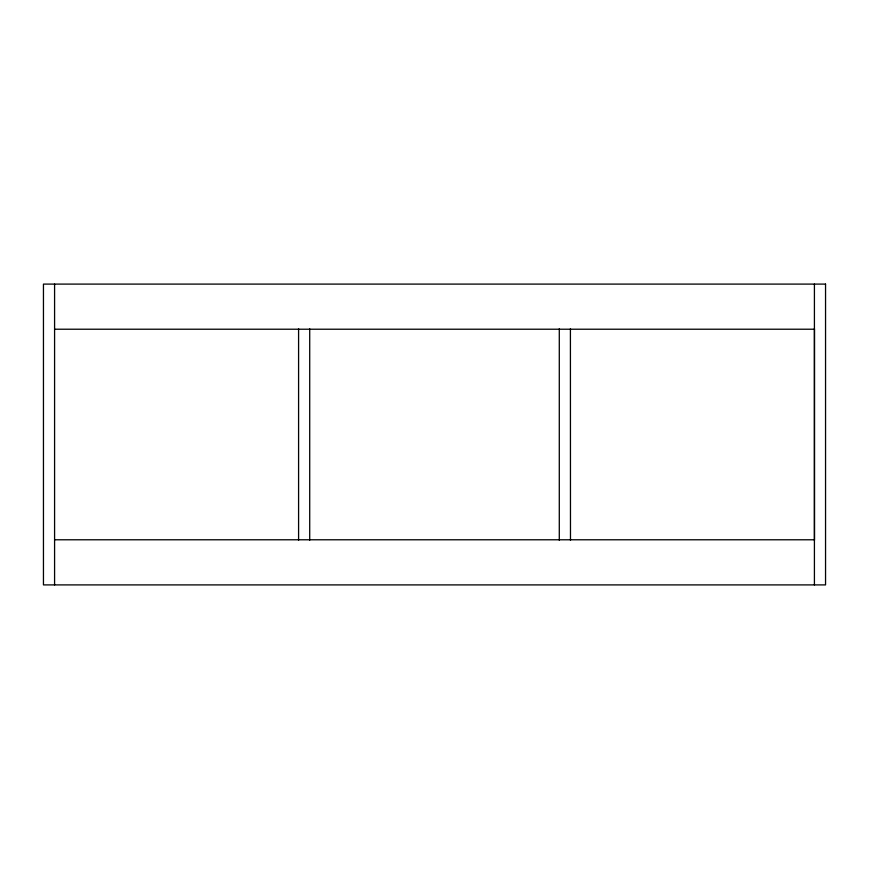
<?xml version="1.0" encoding="UTF-8"?>
<svg xmlns="http://www.w3.org/2000/svg" width="869" height="869" viewBox="0 0 869 869"><rect width="100%" height="100%" fill="white"/><g stroke="black" fill="none" stroke-linecap="round" stroke-linejoin="round"><path stroke-width="1.3" d="M54.584 329.221L814.416 329.221M54.584 539.779L814.416 539.779M814.481 328.797L814.481 540.192M814.416 284.098L814.416 584.902M570.412 328.797L570.477 540.192M559.288 328.797L559.288 540.192M309.712 328.797L309.712 540.192M298.588 328.797L298.588 540.192M54.584 284.098L54.584 584.902M825.55 284.098L43.45 284.098L43.45 584.902L825.55 584.902L825.55 284.098"/></g></svg>
